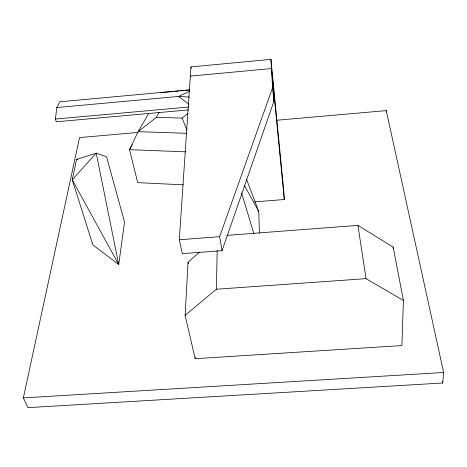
<?xml version="1.0" encoding="UTF-8"?>
<svg xmlns="http://www.w3.org/2000/svg" width="467" height="467" viewBox="0 0 467 467"><rect width="100%" height="100%" fill="white"/><g stroke="black" fill="none" stroke-linecap="round" stroke-linejoin="round"><path stroke-width="0.7" d="M386.232 111.987L386.25 110.615L276.505 120.264M393.167 248.578L393.191 247.119L357.909 225.38L226.886 235.374M393.191 247.119L403.406 300.474L401.924 345.562L195.194 358.697L185.125 315.353L216.361 289.231L217.173 250.651M195.194 358.697L195.253 357.249M185.125 315.353L188.061 262.25L199.502 252.075M272.786 81.959L273.901 101.31L222.053 250.68L182.352 253.645L179.305 239.752L190.962 66.909L270.959 59.362L283.662 189.812L284.28 199.52L254.725 201.872M137.689 132.47L79.548 137.584L23.35 397.907L27.997 407.638L442.716 383.004L443.65 372.485L386.25 110.615M188.516 109.908L56.285 121.788L55.415 119.038L56.799 107.55L59.834 101.788L189.8 89.839M76.588 159.387L72.233 179.777L92.915 244.942L118.717 264.509L124.537 222.076L106.604 156.819L96.231 153.164L76.588 159.387L78.018 159.265M222.053 250.68L219.624 236.676L272.565 87.767L270.959 59.362M183.368 184.833L137.73 182.638L129.499 149.662L138.127 131.665L156.392 117.334L159.265 112.273M132.4 144.642L129.499 149.662L185.889 151.857M148.739 113.399L138.127 131.665L186.853 133.311M156.392 117.334L182.101 118.093L187.763 113.586M189.544 91.31L178.522 96.43L56.799 107.55M190.338 76.133L271.479 68.556L284.28 199.52M160.817 92.612L173.852 91.409M175.3 91.281L178.925 90.948M180.373 90.814L183.992 90.481M185.44 90.347L189.059 90.014M55.415 119.038L188.75 107.019M179.305 239.752L219.624 236.676M216.361 289.231L366.052 278.647L403.406 300.474M23.35 397.907L443.65 372.485M189.398 97.095L178.522 96.43L188.913 104.129M257.807 210.442L258.771 211.533L259.424 233.15M244.492 185.533L258.771 211.533L246.424 179.001M182.101 118.093L186.958 130.042M241.602 193.029L253.978 233.938M442.407 381.58L442.716 383.004M188.061 262.25L188.364 263.657M190.962 66.909L191.213 68.345M357.909 225.38L366.052 278.647M272.565 87.767L273.901 101.31M96.231 153.164L72.233 179.777L118.717 264.509L96.231 153.164"/></g></svg>
